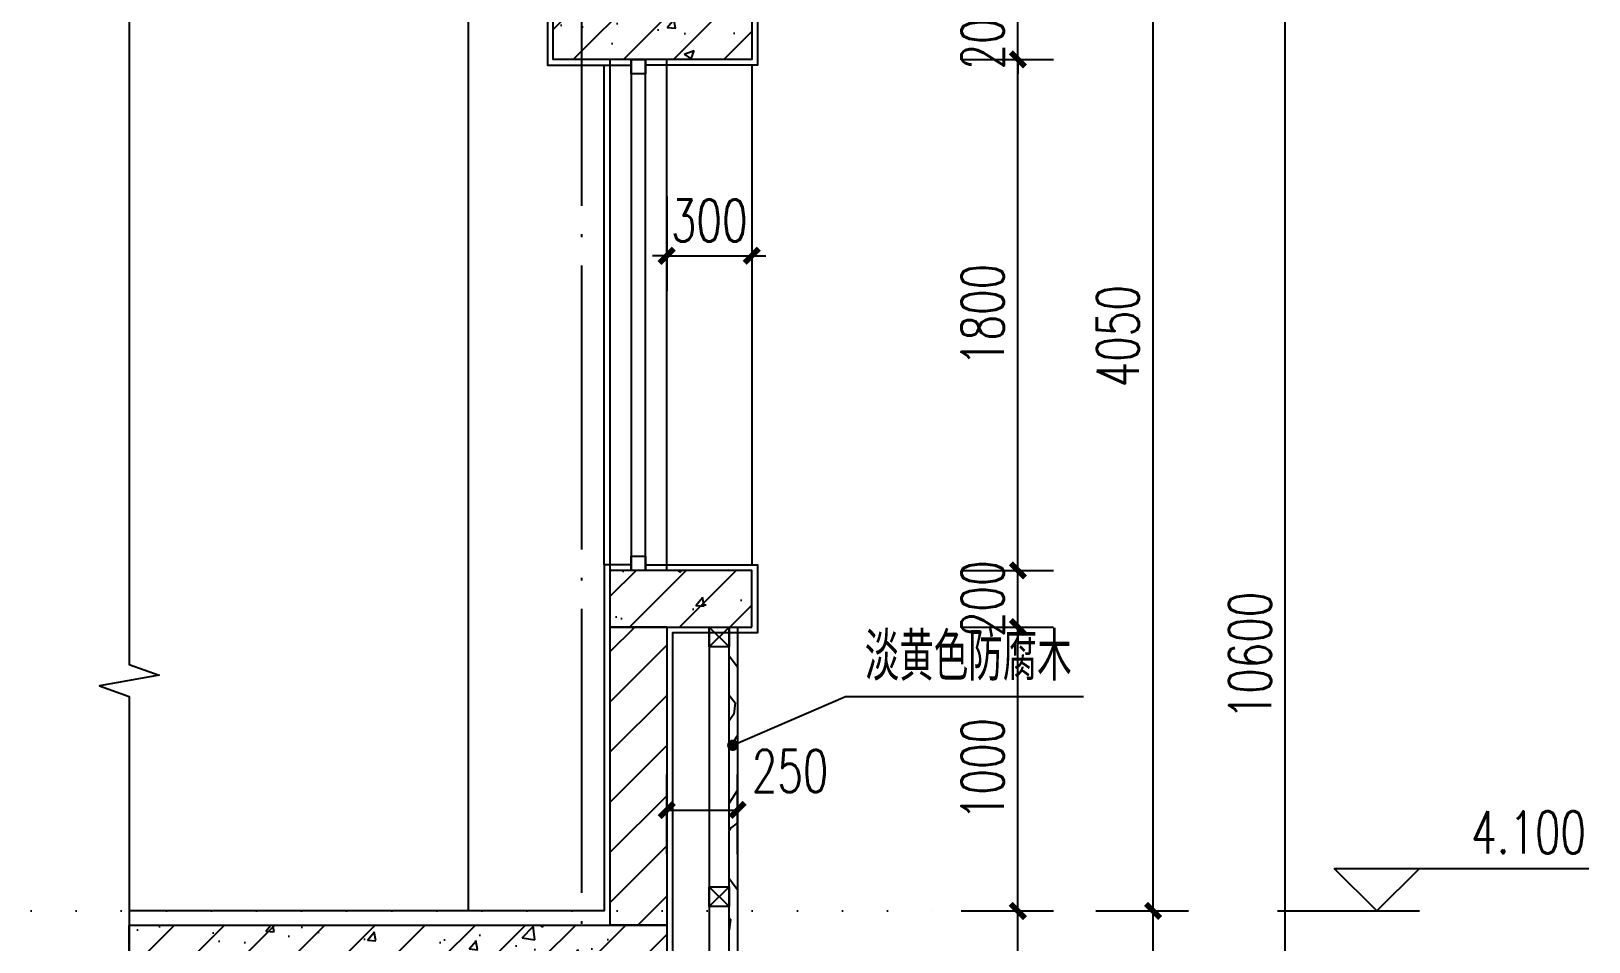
# Model space of a CAD drawing. Header units: millimetres. Extents: x -1048436 to -185795, y -983427 to 400387.
# Drawn here: x -592670 to -587180, y -731923 to -728714 of the extents above; entities that cross this region are included whole.
import ezdxf

# ---------------------------------------------------------------- set-up
doc = ezdxf.new("R2010")
doc.units = ezdxf.units.MM
doc.header["$LTSCALE"] = 500
for name, pattern in [('A-FP_05$0$pln_L5$0$Col_L4$0$PHANTOM', [63.5, 31.75, -6.35, 6.35, -6.35, 6.35, -6.35]), ('DOT2', [3.175, 0, -3.175]), ('DOTE', [2.42, 2, -0.2, 0.02, -0.2])]:
    doc.linetypes.add(name, pattern=pattern)
for name, color, linetype in [('PUB_DIM', 3, 'Continuous'), ('建-填充', 9, 'Continuous'), ('建-墙', 254, 'Continuous'), ('建-墙-完成面', 95, 'Continuous'), ('建-墙-混凝土墙', 6, 'Continuous'), ('建-幕墙', 140, 'Continuous'), ('建-文字', 4, 'Continuous'), ('建-楼层线', 1, 'DOT2'), ('建-窗', 135, 'Continuous'), ('建-符号', 13, 'Continuous'), ('建-符号-引出', 150, 'Continuous'), ('建-轴线', 16, 'DOTE')]:
    doc.layers.add(name, color=color, linetype=linetype)
doc.styles.add('_TCH_DIM', font='SIMPLEX', dxfattribs={"bigfont": 'GBCBIG'})
doc.styles.add('_TCH_DIM_T3', font='SIMPLEX', dxfattribs={"width": 0.705882, "bigfont": 'GBCBIG'})
doc.dimstyles.new('_TCH_ARCH&&50', dxfattribs={"dimtxt": 148.75, "dimasz": 50, "dimexe": 125, "dimexo": 150, "dimgap": 50, "dimtad": 1, "dimdec": 0, "dimzin": 0, "dimdsep": 46, "dimtxsty": '_TCH_DIM_T3', "dimblk": 'ARCHTICK', "dimcen": 0.09, "dimclrt": 7, "dimazin": 2, "dimtfac": 1, "dimtdec": 0, "dimtix": 1, "dimtmove": 2, "dimatfit": 3, "dimldrblk": 'ARCHTICK', "dimfxl": 1, "dimtolj": 1, "dimtzin": 0, "dimarcsym": 0})

# ---------------------------------------------------------------- blocks, each defined once
blk = doc.blocks.new('_ArchTick')
at = {"color": 0, "linetype": 'ByBlock', "const_width": 0.4}
blk.add_lwpolyline([(-0.5, -0.5), (0.5, 0.5)], dxfattribs=at)
blk = doc.blocks.new('*D170')
at = {"layer": 'Defpoints', "color": 0, "transparency": 16777216}
for p in [(-590429.9, -729146.4), (-590129.9, -729146.4), (-590129.9, -729505.3)]:
    blk.add_point(p, dxfattribs=at)
at = {"layer": 'PUB_DIM', "color": 0, "lineweight": -2, "transparency": 16777216}
for p, q in [((-590429.9, -729296.4), (-590429.9, -729630.3)), ((-590129.9, -729296.4), (-590129.9, -729630.3)), ((-590429.9, -729505.3), (-590479.9, -729505.3)), ((-590429.9, -729505.3), (-590129.9, -729505.3)), ((-590129.9, -729505.3), (-590079.9, -729505.3))]:
    blk.add_line(p, q, dxfattribs=at)
at = {"layer": 'PUB_DIM', "color": 0, "lineweight": -2, "transparency": 16777216, "xscale": 50, "yscale": 50, "zscale": 50}
blk.add_blockref('_ArchTick', (-590429.9, -729505.3), dxfattribs=at)
at = {"layer": 'PUB_DIM', "color": 0, "lineweight": -2, "transparency": 16777216, "xscale": 50, "yscale": 50, "zscale": 50, "rotation": 180}
blk.add_blockref('_ArchTick', (-590129.9, -729505.3), dxfattribs=at)
at = {"layer": 'PUB_DIM', "color": 7, "transparency": 16777216, "insert": (-590279.9, -729380.9), "char_height": 148.75, "attachment_point": 5, "style": '_TCH_DIM_T3'}
blk.add_mtext('\\A1;300', dxfattribs=at)
blk = doc.blocks.new('*D172')
at = {"layer": 'Defpoints', "color": 0, "transparency": 16777216}
for p in [(-590179.9, -731458.1), (-590429.9, -731763.6), (-590179.9, -731763.6)]:
    blk.add_point(p, dxfattribs=at)
at = {"layer": 'PUB_DIM', "color": 0, "lineweight": -2, "transparency": 16777216}
for p, q in [((-590429.9, -731613.6), (-590429.9, -731333.1)), ((-590179.9, -731613.6), (-590179.9, -731333.1)), ((-590429.9, -731458.1), (-590179.9, -731458.1))]:
    blk.add_line(p, q, dxfattribs=at)
at = {"layer": 'PUB_DIM', "color": 0, "lineweight": -2, "transparency": 16777216, "xscale": 50, "yscale": 50, "zscale": 50, "rotation": 180}
blk.add_blockref('_ArchTick', (-590429.9, -731458.1), dxfattribs=at)
at = {"layer": 'PUB_DIM', "color": 0, "lineweight": -2, "transparency": 16777216, "xscale": 50, "yscale": 50, "zscale": 50}
blk.add_blockref('_ArchTick', (-590179.9, -731458.1), dxfattribs=at)
at = {"layer": 'PUB_DIM', "color": 7, "transparency": 16777216, "insert": (-589994.9, -731320.6), "char_height": 148.75, "attachment_point": 5, "style": '_TCH_DIM_T3'}
blk.add_mtext('\\A1;250', dxfattribs=at)
blk = doc.blocks.new('*D173')
at = {"layer": 'Defpoints', "color": 0, "transparency": 16777216}
for p in [(-588590.7, -725613.6), (-588249.7, -725613.6), (-588590.7, -736213.6)]:
    blk.add_point(p, dxfattribs=at)
at = {"layer": 'PUB_DIM', "color": 0, "lineweight": -2, "transparency": 16777216}
for p, q in [((-588440.7, -725613.6), (-588124.7, -725613.6)), ((-588249.7, -736213.6), (-588249.7, -725613.6)), ((-588440.7, -736213.6), (-588124.7, -736213.6))]:
    blk.add_line(p, q, dxfattribs=at)
at = {"layer": 'PUB_DIM', "color": 0, "lineweight": -2, "transparency": 16777216, "xscale": 50, "yscale": 50, "zscale": 50}
for p, rotation in [((-588249.7, -725613.6), 90), ((-588249.7, -736213.6), 270)]:
    blk.add_blockref('_ArchTick', p, dxfattribs=dict(at, rotation=rotation))
at = {"layer": 'PUB_DIM', "color": 7, "transparency": 16777216, "insert": (-588374, -730913.6), "char_height": 148.75, "attachment_point": 5, "rotation": 90, "style": '_TCH_DIM_T3'}
blk.add_mtext('\\A1;10600', dxfattribs=at)
blk = doc.blocks.new('*D175')
at = {"layer": 'Defpoints', "color": 0, "transparency": 16777216}
for p in [(-589067.1, -727763.6), (-588715.7, -727763.6), (-589067.1, -731813.6)]:
    blk.add_point(p, dxfattribs=at)
at = {"layer": 'PUB_DIM', "color": 0, "lineweight": -2, "transparency": 16777216}
for p, q in [((-588917.1, -727763.6), (-588590.7, -727763.6)), ((-588715.7, -731813.6), (-588715.7, -727763.6)), ((-588917.1, -731813.6), (-588590.7, -731813.6))]:
    blk.add_line(p, q, dxfattribs=at)
at = {"layer": 'PUB_DIM', "color": 0, "lineweight": -2, "transparency": 16777216, "xscale": 50, "yscale": 50, "zscale": 50}
for p, rotation in [((-588715.7, -727763.6), 90), ((-588715.7, -731813.6), 270)]:
    blk.add_blockref('_ArchTick', p, dxfattribs=dict(at, rotation=rotation))
at = {"layer": 'PUB_DIM', "color": 7, "transparency": 16777216, "insert": (-588840, -729788.6), "char_height": 148.75, "attachment_point": 5, "rotation": 90, "style": '_TCH_DIM_T3'}
blk.add_mtext('\\A1;4050', dxfattribs=at)
blk = doc.blocks.new('*D176')
at = {"layer": 'Defpoints', "color": 0, "transparency": 16777216}
for p in [(-589067.1, -731813.6), (-588715.7, -731813.6), (-589067.1, -735913.6)]:
    blk.add_point(p, dxfattribs=at)
at = {"layer": 'PUB_DIM', "color": 0, "lineweight": -2, "transparency": 16777216}
for p, q in [((-588917.1, -731813.6), (-588590.7, -731813.6)), ((-588715.7, -735913.6), (-588715.7, -731813.6)), ((-588917.1, -735913.6), (-588590.7, -735913.6))]:
    blk.add_line(p, q, dxfattribs=at)
at = {"layer": 'PUB_DIM', "color": 0, "lineweight": -2, "transparency": 16777216, "xscale": 50, "yscale": 50, "zscale": 50}
for p, rotation in [((-588715.7, -731813.6), 90), ((-588715.7, -735913.6), 270)]:
    blk.add_blockref('_ArchTick', p, dxfattribs=dict(at, rotation=rotation))
at = {"layer": 'PUB_DIM', "color": 7, "transparency": 16777216, "insert": (-588840, -733863.6), "char_height": 148.75, "attachment_point": 5, "rotation": 90, "style": '_TCH_DIM_T3'}
blk.add_mtext('\\A1;4100', dxfattribs=at)
blk = doc.blocks.new('*D181')
at = {"layer": 'Defpoints', "color": 0, "transparency": 16777216}
for p in [(-589542.3, -728613.6), (-589192.1, -728613.6), (-589542.3, -728813.6)]:
    blk.add_point(p, dxfattribs=at)
at = {"layer": 'PUB_DIM', "color": 0, "lineweight": -2, "transparency": 16777216}
for p, q in [((-589192.1, -728613.6), (-589192.1, -728563.6)), ((-589392.3, -728613.6), (-589067.1, -728613.6)), ((-589192.1, -728813.6), (-589192.1, -728613.6)), ((-589392.3, -728813.6), (-589067.1, -728813.6)), ((-589192.1, -728813.6), (-589192.1, -728863.6))]:
    blk.add_line(p, q, dxfattribs=at)
at = {"layer": 'PUB_DIM', "color": 0, "lineweight": -2, "transparency": 16777216, "xscale": 50, "yscale": 50, "zscale": 50}
for p, rotation in [((-589192.1, -728613.6), 270), ((-589192.1, -728813.6), 90)]:
    blk.add_blockref('_ArchTick', p, dxfattribs=dict(at, rotation=rotation))
at = {"layer": 'PUB_DIM', "color": 7, "transparency": 16777216, "insert": (-589316.5, -728713.6), "char_height": 148.75, "attachment_point": 5, "rotation": 90, "style": '_TCH_DIM_T3'}
blk.add_mtext('\\A1;200', dxfattribs=at)
blk = doc.blocks.new('*D182')
at = {"layer": 'Defpoints', "color": 0, "transparency": 16777216}
for p in [(-589542.3, -728813.6), (-589192.1, -728813.6), (-589542.3, -730613.6)]:
    blk.add_point(p, dxfattribs=at)
at = {"layer": 'PUB_DIM', "color": 0, "lineweight": -2, "transparency": 16777216}
for p, q in [((-589392.3, -728813.6), (-589067.1, -728813.6)), ((-589192.1, -730613.6), (-589192.1, -728813.6)), ((-589392.3, -730613.6), (-589067.1, -730613.6))]:
    blk.add_line(p, q, dxfattribs=at)
at = {"layer": 'PUB_DIM', "color": 0, "lineweight": -2, "transparency": 16777216, "xscale": 50, "yscale": 50, "zscale": 50}
for p, rotation in [((-589192.1, -728813.6), 90), ((-589192.1, -730613.6), 270)]:
    blk.add_blockref('_ArchTick', p, dxfattribs=dict(at, rotation=rotation))
at = {"layer": 'PUB_DIM', "color": 7, "transparency": 16777216, "insert": (-589316.5, -729713.6), "char_height": 148.75, "attachment_point": 5, "rotation": 90, "style": '_TCH_DIM_T3'}
blk.add_mtext('\\A1;1800', dxfattribs=at)
blk = doc.blocks.new('*D183')
at = {"layer": 'Defpoints', "color": 0, "transparency": 16777216}
for p in [(-589542.3, -730613.6), (-589192.1, -730613.6), (-589542.3, -730813.6)]:
    blk.add_point(p, dxfattribs=at)
at = {"layer": 'PUB_DIM', "color": 0, "lineweight": -2, "transparency": 16777216}
for p, q in [((-589192.1, -730613.6), (-589192.1, -730563.6)), ((-589392.3, -730613.6), (-589067.1, -730613.6)), ((-589192.1, -730813.6), (-589192.1, -730613.6)), ((-589392.3, -730813.6), (-589067.1, -730813.6)), ((-589192.1, -730813.6), (-589192.1, -730863.6))]:
    blk.add_line(p, q, dxfattribs=at)
at = {"layer": 'PUB_DIM', "color": 0, "lineweight": -2, "transparency": 16777216, "xscale": 50, "yscale": 50, "zscale": 50}
for p, rotation in [((-589192.1, -730613.6), 270), ((-589192.1, -730813.6), 90)]:
    blk.add_blockref('_ArchTick', p, dxfattribs=dict(at, rotation=rotation))
at = {"layer": 'PUB_DIM', "color": 7, "transparency": 16777216, "insert": (-589316.5, -730713.6), "char_height": 148.75, "attachment_point": 5, "rotation": 90, "style": '_TCH_DIM_T3'}
blk.add_mtext('\\A1;200', dxfattribs=at)
blk = doc.blocks.new('*D184')
at = {"layer": 'Defpoints', "color": 0, "transparency": 16777216}
for p in [(-589542.3, -730813.6), (-589192.1, -730813.6), (-589542.3, -731813.6)]:
    blk.add_point(p, dxfattribs=at)
at = {"layer": 'PUB_DIM', "color": 0, "lineweight": -2, "transparency": 16777216}
for p, q in [((-589392.3, -730813.6), (-589067.1, -730813.6)), ((-589192.1, -731813.6), (-589192.1, -730813.6)), ((-589392.3, -731813.6), (-589067.1, -731813.6))]:
    blk.add_line(p, q, dxfattribs=at)
at = {"layer": 'PUB_DIM', "color": 0, "lineweight": -2, "transparency": 16777216, "xscale": 50, "yscale": 50, "zscale": 50}
for p, rotation in [((-589192.1, -730813.6), 90), ((-589192.1, -731813.6), 270)]:
    blk.add_blockref('_ArchTick', p, dxfattribs=dict(at, rotation=rotation))
at = {"layer": 'PUB_DIM', "color": 7, "transparency": 16777216, "insert": (-589316.5, -731313.6), "char_height": 148.75, "attachment_point": 5, "rotation": 90, "style": '_TCH_DIM_T3'}
blk.add_mtext('\\A1;1000', dxfattribs=at)
blk = doc.blocks.new('*D185')
at = {"layer": 'Defpoints', "color": 0, "transparency": 16777216}
for p in [(-589542.3, -731813.6), (-589192.1, -731813.6), (-589542.3, -732713.6)]:
    blk.add_point(p, dxfattribs=at)
at = {"layer": 'PUB_DIM', "color": 0, "lineweight": -2, "transparency": 16777216}
for p, q in [((-589392.3, -731813.6), (-589067.1, -731813.6)), ((-589192.1, -732713.6), (-589192.1, -731813.6)), ((-589392.3, -732713.6), (-589067.1, -732713.6))]:
    blk.add_line(p, q, dxfattribs=at)
at = {"layer": 'PUB_DIM', "color": 0, "lineweight": -2, "transparency": 16777216, "xscale": 50, "yscale": 50, "zscale": 50}
for p, rotation in [((-589192.1, -731813.6), 90), ((-589192.1, -732713.6), 270)]:
    blk.add_blockref('_ArchTick', p, dxfattribs=dict(at, rotation=rotation))
at = {"layer": 'PUB_DIM', "color": 7, "transparency": 16777216, "insert": (-589316.5, -732263.6), "char_height": 148.75, "attachment_point": 5, "rotation": 90, "style": '_TCH_DIM_T3'}
blk.add_mtext('\\A1;900', dxfattribs=at)

msp = doc.modelspace()

# ---------------------------------------------------------------- hatches: boundary and pattern name
at = {"layer": '建-填充'}
h = msp.add_hatch(dxfattribs=at)
h.set_pattern_fill('钢筋混凝土', color=256, scale=50, style=0)
h.set_pattern_definition([(45, (0, -4411.04), (-88.388348, 88.388348), []), (50, (0, -4411.04), (358.63009, -31.37607), [37.5, -412.5]), (355, (0, -4411.04), (-69.37567, 376.09607), [30, -330]), (100.4514, (29.9, -4413.66), (289.25469, 344.71977), [31.8701, -350.57106]), (46.1842, (0, -4311.04), (533.62052, -82.7595), [56.25, -618.75]), (96.6356, (44.47, -4317.94), (467.33135, 487.05894), [47.80514, -525.8565]), (351.1842, (0, -4311.04), (467.33097, 487.0593), [45, -495]), (21, (50, -4336.04), (298.45353, -201.309445), [37.5, -412.5]), (326, (50, -4336.04), (121.65767, 362.57502), [30, -330]), (71.4514, (74.87, -4352.82), (420.11131, 161.26525), [31.8701, -350.57106]), (37.5, (0, -4411.04), (6.079928, 166.446927), [0, -326, 0, -335, 0, -331.25]), (7.5, (0, -4411.04), (131.53477, 197.205856), [0, -191, 0, -318.5, 0, -126.25]), (327.5, (-111.5, -4411.04), (266.911218, -11.277436), [0, -125, 0, -390, 0, -517.5]), (317.5, (-161.5, -4411.04), (291.593085, 50.05249), [0, -162.5, 0, -259, 0, -367.5])])
h.paths.add_polyline_path([(-590429.9, -726863.6), (-590429.9, -728613.6), (-590129.9, -728613.6), (-590129.9, -728813.6), (-590829.9, -728813.6), (-590829.9, -727883.6), (-592324.1, -727883.6), (-592324.1, -727763.6), (-590829.9, -727763.6), (-590629.9, -727763.6), (-590629.9, -726963.6), (-590529.9, -726963.6), (-590529.9, -726863.6)])
h = msp.add_hatch(dxfattribs=at)
h.set_pattern_fill('钢筋混凝土', color=256, scale=50, style=0)
h.set_pattern_definition([(45, (201140.93, -149475.7), (-88.388348, 88.388348), []), (50, (201140.93, -149475.7), (358.63009, -31.37607), [37.5, -412.5]), (355, (201140.93, -149475.7), (-69.37567, 376.09607), [30, -330]), (100.4514, (201170.8, -149478.3), (289.25469, 344.71977), [31.8701, -350.57106]), (46.1842, (201140.93, -149375.7), (533.62052, -82.7595), [56.25, -618.75]), (96.6356, (201185.4, -149382.6), (467.33135, 487.05894), [47.80514, -525.8565]), (351.1842, (201140.93, -149375.7), (467.33097, 487.0593), [45, -495]), (21, (201190.93, -149400.7), (298.45353, -201.309445), [37.5, -412.5]), (326, (201190.93, -149400.7), (121.65767, 362.57502), [30, -330]), (71.4514, (201215.8, -149417.47), (420.11131, 161.26525), [31.8701, -350.57106]), (37.5, (201140.93, -149475.7), (6.079928, 166.446927), [0, -326, 0, -335, 0, -331.25]), (7.5, (201140.93, -149475.7), (131.53477, 197.205856), [0, -191, 0, -318.5, 0, -126.25]), (327.5, (201029.43, -149475.7), (266.911218, -11.277436), [0, -125, 0, -390, 0, -517.5]), (317.5, (200979.43, -149475.7), (291.593085, 50.05249), [0, -162.5, 0, -259, 0, -367.5])])
h.paths.add_polyline_path([(-590129.9, -730813.6), (-590129.9, -730613.6), (-590629.9, -730613.6), (-590629.9, -730813.6), (-590429.9, -730813.6)])
h = msp.add_hatch(dxfattribs=at)
h.set_pattern_fill('普通砖', color=256, scale=50, style=0)
h.set_pattern_definition([(45, (0, 89.76), (-88.388383, 88.388383), [])])
h.paths.add_polyline_path([(-590629.9, -730813.6), (-590629.9, -731863.6), (-590429.9, -731863.6), (-590429.9, -730813.6)])
at = {"layer": '建-填充', "linetype": 'A-FP_05$0$pln_L5$0$Col_L4$0$PHANTOM'}
h = msp.add_hatch(dxfattribs=at)
h.set_pattern_fill('木纹01', color=256, scale=200, angle=-97.2475)
h.set_pattern_definition([(262.75247, (-80.7, -5045.9), (692.6834, -894.5332), [40, -760]), (262.75247, (69.3, -4500.5), (692.6834, -894.5332), [80, -720]), (262.75247, (43.35, -5021.4), (692.6834, -894.5332), [40, -760]), (262.75247, (183.3, -4555.3), (692.6834, -894.5332), [40, -760]), (262.75247, (162.4, -5036.5), (692.6834, -894.5332), [40, -760]), (262.75247, (257.6, -4605.1), (692.6834, -894.5332), [40, -760]), (262.75247, (241.75, -5046.6), (692.6834, -894.5332), [40, -760]), (262.75247, (376.6, -4620.2), (692.6834, -894.5332), [40, -440, 40, -280]), (262.75247, (456, -4630.3), (692.6834, -894.5332), [80, -400, 40, -280]), (262.75247, (580.1, -4605.8), (692.6834, -894.5332), [40, -120, 40, -320, 40, -240]), (262.75247, (664.5, -4576.2), (692.6834, -894.5332), [40, -160, 80, -520]), (262.75247, (638.55, -5097.1), (692.6834, -894.5332), [40, -760]), (262.75247, (743.8, -4586.3), (692.6834, -894.5332), [40, -200, 40, -520]), (307.752474, (0, -4411.04), (793.60832, -100.9249), [113.1368, -1018.23405]), (307.752474, (-85.8, -5085.6), (793.60832, -100.9249), [226.27416, -905.0967]), (307.752474, (311, -5136.1), (793.60832, -100.9249), [56.568, -1074.80285]), (307.752474, (476.16, -4471.6), (793.60832, -100.9249), [169.7056, -961.66525]), (307.752474, (390.4, -5146.17), (793.60832, -100.9249), [282.8427, -848.5281]), (307.752474, (509.4, -5161.3), (793.60832, -100.9249), [169.7056, -961.66525]), (217.752474, (608.97, -5012.7), (-100.9249, -793.60832), [56.568, -1074.80285]), (217.752474, (9.4, -4654.2), (-100.9249, -793.60832), [113.1368, -1018.23405]), (217.752474, (321.8, -4734.2), (-100.9249, -793.60832), [113.1368, -1018.23405]), (217.752474, (132.8, -4952.1), (-100.9249, -793.60832), [113.1368, -1018.23405]), (217.752474, (455.3, -4952.8), (-100.9249, -793.60832), [113.1368, -1018.23405]), (217.752474, (529.6, -5002.6), (-100.9249, -793.60832), [169.7056, -961.66525]), (217.752474, (78.67, -4743.6), (-100.9249, -793.60832), [169.7056, -961.66525]), (217.752474, (103.2, -4867.7), (-100.9249, -793.60832), [169.7056, -961.66525]), (217.752474, (396.1, -4784), (-100.9249, -793.60832), [169.7056, -961.66525]), (217.752474, (425.7, -4868.4), (-100.9249, -793.60832), [169.7056, -961.66525]), (289.317525, (153.68, -4470.9), (-100.92491, -793.60832), [89.4427, -1699.41166]), (289.317525, (38.3, -5061.07), (-100.92491, -793.60832), [357.7709, -1431.0835]), (289.317525, (157.34, -5076.2), (-100.92491, -793.60832), [357.7709, -1431.0835]), (289.317525, (236.7, -5086.3), (-100.92491, -793.60832), [357.7712, -536, 178.888, -716.19518]), (289.317525, (345.65, -5180.8), (-100.92491, -793.60832), [89.4427, -1699.41166]), (289.317525, (714.25, -4501.88), (-100.92491, -793.60832), [89.4427, -1699.41166]), (289.317525, (633.5, -5136.76), (-100.92491, -793.60832), [178.88544, -1609.96894]), (236.187423, (-55.5, -4847.53), (-100.92491, -793.60832), [178.88544, -1609.96894]), (236.187423, (178.2, -4595), (-100.92491, -793.60832), [178.88544, -1609.96894]), (236.187423, (59.18, -4579.86), (-100.92491, -793.60832), [89.4427, -1699.40894]), (236.187423, (252.53, -4644.77), (-100.92491, -793.60832), [268.32816, -1520.5262]), (236.187423, (232.35, -4803.5), (-100.92491, -793.60832), [178.88544, -1609.96894]), (236.187423, (261.93, -4887.9), (-100.92491, -793.60832), [178.88544, -1609.96894]), (236.187423, (371.57, -4659.9), (-100.92491, -793.60832), [89.4427, -1699.40894]), (236.187423, (445.9, -4709.7), (-100.92491, -793.60832), [89.4427, -1699.40894]), (236.187423, (564.24, -5047.3), (-100.92491, -793.60832), [89.4427, -1699.40894]), (236.187423, (291.52, -4972.3), (-100.92491, -793.60832), [89.4427, -1699.40894]), (236.187423, (575.02, -4645.46), (-100.92491, -793.60832), [268.32816, -1520.5262]), (236.187423, (659.43, -4615.87), (-100.92491, -793.60832), [178.88544, -1609.96894]), (236.187423, (365.84, -5022.08), (-100.92491, -793.60832), [89.44, -804.96, 89.44, -805.01438]), (236.187423, (554.84, -4804.18), (-100.92491, -793.60832), [178.88544, -1609.96894]), (236.187423, (629.15, -4853.95), (-100.92491, -793.60832), [178.88544, -1609.96894]), (236.187423, (738.8, -4625.96), (-100.92491, -793.60832), [178.88544, -1609.96894]), (236.187423, (708.5, -4864.05), (-100.92491, -793.60832), [178.88544, -1609.96894])])
h.paths.add_polyline_path([(-590209.9, -730813.6), (-590179.9, -730813.6), (-590179.9, -732713.6), (-590209.9, -732713.6)])
at = {"layer": '建-填充'}
h = msp.add_hatch(dxfattribs=at)
h.set_pattern_fill('钢筋混凝土', color=256, scale=50, style=0)
h.set_pattern_definition([(45, (201140.93, -149275.7), (-88.388348, 88.388348), []), (50, (201140.93, -149275.7), (358.63009, -31.37607), [37.5, -412.5]), (355, (201140.93, -149275.7), (-69.37567, 376.09607), [30, -330]), (100.4514, (201170.8, -149278.3), (289.25469, 344.71977), [31.8701, -350.57106]), (46.1842, (201140.93, -149175.7), (533.62052, -82.7595), [56.25, -618.75]), (96.6356, (201185.4, -149182.6), (467.33135, 487.05894), [47.80514, -525.8565]), (351.1842, (201140.93, -149175.7), (467.33097, 487.0593), [45, -495]), (21, (201190.93, -149200.7), (298.45353, -201.309445), [37.5, -412.5]), (326, (201190.93, -149200.7), (121.65767, 362.57502), [30, -330]), (71.4514, (201215.8, -149217.47), (420.11131, 161.26525), [31.8701, -350.57106]), (37.5, (201140.93, -149275.7), (6.079928, 166.446927), [0, -326, 0, -335, 0, -331.25]), (7.5, (201140.93, -149275.7), (131.53477, 197.205856), [0, -191, 0, -318.5, 0, -126.25]), (327.5, (201029.43, -149275.7), (266.911218, -11.277436), [0, -125, 0, -390, 0, -517.5]), (317.5, (200979.43, -149275.7), (291.593085, 50.05249), [0, -162.5, 0, -259, 0, -367.5])])
h.paths.add_polyline_path([(-590429.9, -732713.6), (-589829.9, -732713.6), (-589829.9, -732913.6), (-590829.9, -732913.6), (-590829.9, -731983.6), (-592324.1, -731983.6), (-592324.1, -731863.6), (-590829.9, -731863.6), (-590429.9, -731863.6)])

# ---------------------------------------------------------------- linework, layer by layer
for p, q in [((-591129.9, -727903.6), (-591129.9, -731813.6)), ((-590429.9, -730613.6), (-590429.9, -728813.6)), ((-590649.9, -730593.6), (-590649.9, -728833.6)), ((-590129.9, -728833.6), (-590129.9, -730593.6)), ((-590279.9, -730813.6), (-590279.9, -732713.6))]:
    msp.add_line(p, q)
for points in [[(-590209.9, -730883.6), (-590279.9, -730883.6), (-590279.9, -730813.6), (-590209.9, -730813.6), (-590209.9, -730883.6), (-590279.9, -730813.6), (-590209.9, -730813.6), (-590279.9, -730883.6)], [(-590209.9, -731798.6), (-590279.9, -731798.6), (-590279.9, -731728.6), (-590209.9, -731728.6), (-590209.9, -731798.6), (-590279.9, -731728.6), (-590209.9, -731728.6), (-590279.9, -731798.6)]]:
    msp.add_lwpolyline(points)
at = {"layer": '建-墙'}
for p, q in [((-590629.9, -730813.6), (-590629.9, -731863.6)), ((-590429.9, -730813.6), (-590629.9, -730813.6)), ((-590429.9, -730813.6), (-590429.9, -731863.6)), ((-590429.9, -731863.6), (-590629.9, -731863.6))]:
    msp.add_line(p, q, dxfattribs=at)
at = {"layer": '建-墙-完成面'}
for points in [[(-590429.9, -726863.6), (-590409.9, -726863.6), (-590409.9, -728593.6), (-590109.9, -728593.6), (-590109.9, -728833.6), (-590504.9, -728833.6)], [(-592324.1, -727903.6), (-590849.9, -727903.6), (-590849.9, -728833.6), (-590554.9, -728833.6)], [(-590554.9, -730593.6), (-590649.9, -730593.6), (-590649.9, -731813.6), (-592324.1, -731813.6)], [(-590504.9, -730593.6), (-590109.9, -730593.6), (-590109.9, -730833.6), (-590409.9, -730833.6), (-590409.9, -732693.6), (-589809.9, -732693.6), (-589809.9, -732933.6), (-589904.9, -732933.6)]]:
    msp.add_lwpolyline(points, dxfattribs=at)
at = {"layer": '建-墙-混凝土墙'}
for points in [[(-590429.9, -726863.6), (-590429.9, -728613.6), (-590129.9, -728613.6), (-590129.9, -728813.6), (-590829.9, -728813.6), (-590829.9, -727883.6), (-592324.1, -727883.6), (-592324.1, -727763.6), (-590829.9, -727763.6), (-590629.9, -727763.6), (-590629.9, -726963.6), (-590529.9, -726963.6), (-590529.9, -726863.6), (-590429.9, -726863.6)], [(-590429.9, -732713.6), (-589829.9, -732713.6), (-589829.9, -732913.6), (-590829.9, -732913.6), (-590829.9, -731983.6), (-592324.1, -731983.6), (-592324.1, -731863.6), (-590829.9, -731863.6), (-590429.9, -731863.6), (-590429.9, -732713.6)]]:
    msp.add_lwpolyline(points, dxfattribs=at)
msp.add_lwpolyline([(-590129.9, -730813.6), (-590129.9, -730613.6), (-590629.9, -730613.6), (-590629.9, -730813.6), (-590429.9, -730813.6)], close=True, dxfattribs=at)
at = {"layer": '建-幕墙'}
msp.add_lwpolyline([(-590209.9, -730813.6), (-590179.9, -730813.6), (-590179.9, -732713.6), (-590209.9, -732713.6)], close=True, dxfattribs=at)
at = {"layer": '建-楼层线', "ltscale": 0.1}
msp.add_line((-592669.7, -731813.6), (-589480.3, -731813.6), dxfattribs=at)
at = {"layer": '建-窗', "linetype": 'Continuous'}
for p, q in [((-590629.9, -728813.6), (-590629.9, -730613.6)), ((-590554.9, -728813.6), (-590554.9, -730613.6)), ((-590504.9, -730613.6), (-590504.9, -728813.6)), ((-590429.9, -730613.6), (-590429.9, -728813.6))]:
    msp.add_line(p, q, dxfattribs=at)
for points in [[(-590554.9, -728813.6), (-590554.9, -728813.6), (-590504.9, -728813.6), (-590504.9, -728813.6), (-590504.9, -728863.6), (-590504.9, -728863.6), (-590554.9, -728863.6), (-590554.9, -728863.6)], [(-590554.9, -728813.6), (-590554.9, -728813.6), (-590504.9, -728813.6), (-590504.9, -728813.6), (-590504.9, -728863.6), (-590504.9, -728863.6), (-590554.9, -728863.6), (-590554.9, -728863.6)], [(-590554.9, -730563.6), (-590554.9, -730563.6), (-590504.9, -730563.6), (-590504.9, -730563.6), (-590504.9, -730613.6), (-590504.9, -730613.6), (-590554.9, -730613.6), (-590554.9, -730613.6)]]:
    msp.add_lwpolyline(points, close=True, dxfattribs=at)
at = {"layer": '建-符号'}
for p, q in [((-587926.9, -731813.6), (-588076.9, -731663.6)), ((-588076.9, -731663.6), (-587179.9, -731663.6)), ((-587926.9, -731813.6), (-587776.9, -731663.6)), ((-588276.9, -731813.6), (-587776.9, -731813.6))]:
    msp.add_line(p, q, dxfattribs=at)
msp.add_lwpolyline([(-592324.1, -724786.3), (-592324.1, -730945), (-592219.1, -730983.2), (-592429.1, -731020.3), (-592324.1, -731057.5), (-592324.1, -737216.2)], dxfattribs=at)
at = {"layer": '建-符号-引出'}
for p, q in [((-590196.9, -731229.9), (-589799.9, -731058.1)), ((-590196.9, -731229.9), (-589799.9, -731058.1)), ((-589799.9, -731058.1), (-588960.6, -731058.1))]:
    msp.add_line(p, q, dxfattribs=at)
at = {"layer": '建-符号-引出', "const_width": 20}
msp.add_lwpolyline([(-590206.1, -731233.8, 1), (-590187.8, -731225.9, 1)], format="xyb", close=True, dxfattribs=at)
msp.add_lwpolyline([(-590206.1, -731233.8, 1), (-590187.8, -731225.9, 1)], format="xyb", close=True, dxfattribs=at)
at = {"layer": '建-轴线'}
msp.add_line((-590729.9, -724699.5), (-590729.9, -737042.6), dxfattribs=at)

# ---------------------------------------------------------------- texts
at = {"layer": '建-文字', "style": '_TCH_DIM'}
msp.add_text('淡黄色防腐木', height=168.79, dxfattribs=at).set_placement((-589731.7, -731001.9))
at = {"layer": '建-文字', "style": '_TCH_DIM', "width": 0.705882}
msp.add_text('4.100', height=148.75, dxfattribs=at).set_placement((-587594.9, -731611.1))

# ---------------------------------------------------------------- dimensions: what is measured, and where the dimension line sits
at = {"layer": 'PUB_DIM'}
for p1, p2, distance, picture, middle in [((-588590.7, -736213.6), (-588590.7, -725613.6), -341, '*D173', (-588374, -730913.6)), ((-589067.1, -731813.6), (-589067.1, -727763.6), -351.4, '*D175', (-588840, -729788.6)), ((-589542.3, -728813.6), (-589542.3, -728613.6), -350.2, '*D181', (-589316.5, -728713.6)), ((-589542.3, -730613.6), (-589542.3, -728813.6), -350.2, '*D182', (-589316.5, -729713.6)), ((-590429.9, -729146.4), (-590129.9, -729146.4), -358.8, '*D170', (-590279.9, -729380.9)), ((-589542.3, -730813.6), (-589542.3, -730613.6), -350.2, '*D183', (-589316.5, -730713.6)), ((-589542.3, -731813.6), (-589542.3, -730813.6), -350.2, '*D184', (-589316.5, -731313.6)), ((-589542.3, -732713.6), (-589542.3, -731813.6), -350.2, '*D185', (-589316.5, -732263.6)), ((-589067.1, -735913.6), (-589067.1, -731813.6), -351.4, '*D176', (-588840, -733863.6))]:
    dim = msp.add_aligned_dim(p1=p1, p2=p2, distance=distance, dimstyle='_TCH_ARCH&&50', dxfattribs=at)
    dim.commit()
    dim.dimension.update_dxf_attribs({"geometry": picture, "text_midpoint": middle})
dim = msp.add_linear_dim(base=(-590179.9, -731458.1), p1=(-590429.9, -731763.6), p2=(-590179.9, -731763.6), angle=0, dimstyle='_TCH_ARCH&&50', dxfattribs=at)
dim.commit()
dim.dimension.update_dxf_attribs({"geometry": '*D172', "text_midpoint": (-589994.9, -731320.6), "dimtype": 129})

doc.saveas('drawing.dxf')
